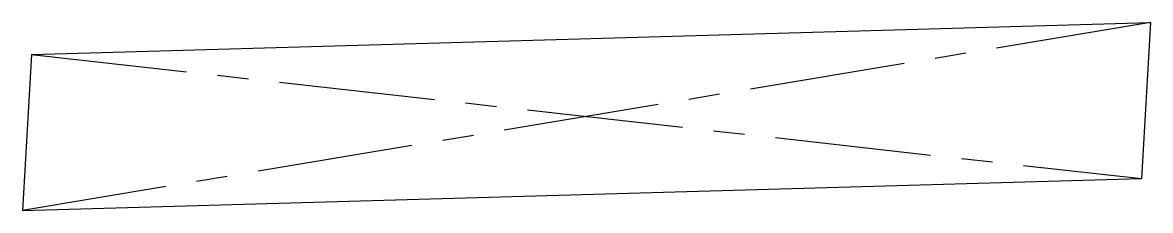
# Model space of a CAD drawing. Header units: millimetres. Extents: x -45.9 to 45.9, y -7.7 to 7.7.
import ezdxf

# ---------------------------------------------------------------- set-up
doc = ezdxf.new("R2010")
doc.units = ezdxf.units.MM
doc.header["$PDSIZE"] = -1
doc.linetypes.add('CENTERX2', pattern=[20.32, 12.7, -2.54, 2.54, -2.54])

msp = doc.modelspace()

# ---------------------------------------------------------------- linework, layer by layer
at = {"color": 7, "linetype": 'CENTERX2'}
for p, q in [((45.911, 7.675), (-45.911, -7.675)), ((-45.188, 5.071), (45.188, -5.071))]:
    msp.add_line(p, q, dxfattribs=at)
at = {"color": 7, "linetype": 'Continuous'}
for p, q in [((-45.188, 5.071), (45.911, 7.675)), ((45.911, 7.675), (45.188, -5.071)), ((-45.188, 5.071), (-45.911, -7.675)), ((-45.911, -7.675), (45.188, -5.071))]:
    msp.add_line(p, q, dxfattribs=at)
msp.add_point((0, 0), dxfattribs=at)

doc.saveas('drawing.dxf')
